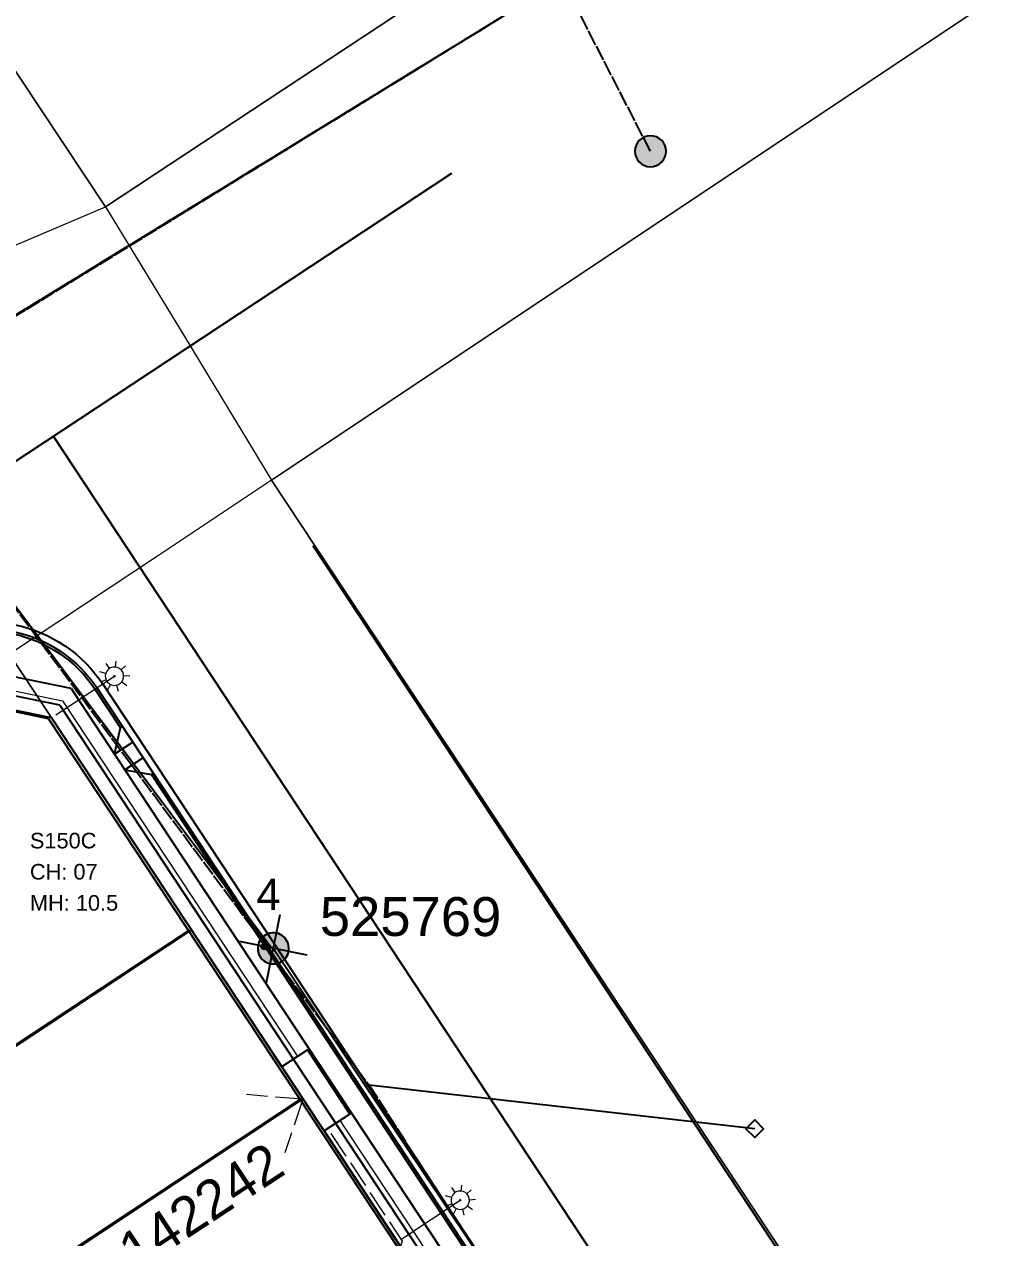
# Model space of a CAD drawing. Header units: metres. Extents: x 302064 to 304096, y 6268242 to 6271990.
# Drawn here: x 303031.4 to 303094.3, y 6271138.4 to 6271216.3 of the extents above; entities that cross this region are included whole.
import ezdxf
from ezdxf.enums import TextEntityAlignment as Align

# ---------------------------------------------------------------- set-up
doc = ezdxf.new("R2010")
doc.units = ezdxf.units.M
doc.linetypes.add('Cable Exist OH', pattern=[1, 1, 0])
doc.linetypes.add('IECLTRLV', pattern=[6.5, 5, -1.5])
doc.layers.get('0').update_dxf_attribs({"color": 6})
for name, color, linetype in [('_User Miscellaneous1', 7, 'Continuous'), ('_User_LV_Exist', 7, 'Continuous'), ('BDY', 252, 'Continuous'), ('DEVELOP', 2, 'Continuous'), ('Mains_HV_EXT', 1, 'Continuous'), ('Mains_LV_EXT', 5, 'Continuous'), ('Services_SP_EXT', 7, 'Continuous'), ('SupportsOH_SP_TR_HV_LV_SL_EXT', 7, 'Continuous'), ('SupportsOH_SP_TR_HV_LV_SL_MOD', 3, 'Continuous'), ('SupportsUG_SP_LV_EXT', 7, 'Continuous'), ('SupportsUG_SP_LV_NEW', 7, 'Continuous'), ('XR01255_CC_DES$0$FOOTPATH', 252, 'Continuous'), ('XR01255_CC_DES$0$PRAM_RAMP', 252, 'Continuous'), ('XR01255_CC_DES$0$ROAD_CONTROL', 252, 'Continuous'), ('XR01255_CC_DES$0$ROAD_KERB', 252, 'Continuous'), ('XR01255_CC_DES$0$ROAD_KERB-BACK', 252, 'Continuous'), ('XR01255_CC_DES$0$ROAD_KERB-LIP', 252, 'Continuous'), ('XR01255_CC_LOT_LAYOUT$0$F_LOT', 252, 'Continuous'), ('XR01255_CC_LOT_LAYOUT$0$ST1_BDY', 252, 'Continuous'), ('XR01255_CC_LOT_LAYOUT$0$ST1_LOTS', 252, 'Continuous'), ('XR01255_CC_SURVEY$0$SERVICES-ELECTRICTY', 1, 'Continuous')]:
    doc.layers.add(name, color=color, linetype=linetype)
for name, color, linetype, lineweight in [('Cadastre Land Parcels_SP_EXT', 7, 'Continuous', 5), ('Cadastre Roads_SP_EXT', 9, 'Continuous', 5), ('LH-LUM-S150C', 1, 'Continuous', 0), ('LH-POL-Poles&Pendants', 1, 'Continuous', 0), ('Trench_SP_NEW', 7, 'IECLTRLV', 20)]:
    doc.layers.add(name, color=color, linetype=linetype, lineweight=lineweight)
doc.styles.add('POLE_LABEL', font='arial.ttf')
doc.styles.get("Standard").update_dxf_attribs({"font": 'arial.ttf'})
doc.linetypes.add('IE Trench HV', pattern='A,7,-0.2,["/",Standard,S=3,R=0,X=0.6,Y=-1.4],-2.5', length=9.7)
doc.linetypes.add('IECLNDOT', pattern='A,0,-0.1,[133,ltypeshp.shx,S=0.1,R=0,X=-0.2,Y=0],-3.5', length=3.6)

# ---------------------------------------------------------------- blocks, each defined once
blk = doc.blocks.new('CCP_EXT')
at = {"flags": 9}
for tag, p in [('USAGE', (0, -1.2)), ('LEGEND', (0, -1.4)), ('LIFE_SUPPORT', (0, -1.6)), ('STATE', (0, -1.8)), ('NOTES', (0, -2))]:
    blk.add_attdef(tag, text='', height=0.2, dxfattribs=at).set_placement(p, align=Align.MIDDLE_LEFT)
blk.add_wipeout([(0, 0.566), (0.566, 0), (0, -0.566), (-0.566, 0)])
blk.add_lwpolyline([(-0.566, 0), (0, 0.566), (0.566, 0), (0, -0.566), (-0.566, 0)])
at = {"flags": 1}
blk.add_attdef('Z', (0, 0), '', height=0.2, dxfattribs=at)
at = {"flags": 9}
for tag, p in [('CCP_TYPE', (0, 0)), ('OPERATING_VOLTAGE', (0, -0.6)), ('ORIENTATION', (0, -0.8)), ('CONSTRUCTED_VOLTAGE', (0, -0.2)), ('NO_PHASES', (0, -0.4)), ('OWNED_BY', (0, -1))]:
    blk.add_attdef(tag, text='', height=0.2, dxfattribs=at).set_placement(p, align=Align.MIDDLE_LEFT)
blk = doc.blocks.new('POLE_EXT')
blk.add_hatch(color=256).paths.add_polyline_path([(-1, 0, 1), (1, 0, 1)])
blk.add_lwpolyline([(-1, 0, 1), (1, 0, 1)], format="xyb", close=True)
for tag, height, flags, p in [('pNumber', 2.5, 8, (-17.84, 2.067)), ('OWNED_BY', 0.2, 9, (1.355, -0.4)), ('SPECIAL_USE', 0.2, 9, (1.355, -0.8)), ('PARENT', 0.2, 9, (1.355, -0.6)), ('cLV', 0.2, 9, (1.355, -1.4)), ('STATE', 0.2, 9, (1.355, -1)), ('hDepth', 0.2, 9, (1.355, -1.6)), ('USAGE', 0.2, 9, (1.355, -1.2)), ('cHV', 0.2, 9, (1.355, -2)), ('hDia', 0.2, 9, (1.355, -1.8)), ('LBRACKET', 0.2, 9, (1.355, -2.2)), ('LExisting', 0.2, 9, (1.355, -2.4)), ('LANTNUMBER', 0.2, 9, (1.355, -2.6)), ('LOther', 0.2, 9, (1.355, -2.8)), ('LRemove', 0.2, 9, (1.355, -3)), ('LEGEND', 0.2, 9, (1.355, -3.2)), ('cLinedev', 0.2, 9, (1.355, -3.4)), ('pExisting', 0.2, 9, (1.355, -3.8)), ('LOCATION', 0.2, 9, (1.355, -3.6)), ('pFooting', 0.2, 9, (1.355, -4.4)), ('pNew', 0.2, 9, (1.355, -4.6)), ('PFNUMBER', 0.2, 9, (1.355, -4)), ('NEWPFNUMBER', 0.2, 9, (1.355, -4.2)), ('pRelocate', 0.2, 9, (1.355, -5)), ('pRemove', 0.2, 9, (1.355, -5.2)), ('pReplace', 0.2, 9, (1.355, -5.4)), ('cspan', 0.2, 9, (1.355, -6)), ('STREETNAME', 0.2, 9, (1.355, -6.2)), ('pStay', 0.2, 9, (1.355, -5.6)), ('pType', 0.2, 9, (1.355, -5.8)), ('SUBURB', 0.2, 9, (1.355, -6.4)), ('OPERATED_BY', 0.2, 9, (1.355, -7.014)), ('NOTES', 0.2, 9, (1.355, -6.6)), ('MAINTAINED_BY', 0.2, 9, (1.355, -6.814))]:
    blk.add_attdef(tag, text='', height=height, dxfattribs=dict(flags=flags)).set_placement(p, align=Align.MIDDLE_LEFT)
at = {"style": 'POLE_LABEL'}
for tag, height, flags, p in [('ASSET_NUM', 2.5, 8, (2, 2)), ('STRUCTURE_PLANT_NUMBER', 0.2, 9, (1.355, 0.028)), ('STREET_CODE', 0.2, 9, (1.355, -0.2))]:
    blk.add_attdef(tag, text='', height=height, dxfattribs=dict(at, flags=flags)).set_placement(p, align=Align.MIDDLE_LEFT)
at = {"flags": 1}
blk.add_attdef('Z', (1.355, -7.328), '', height=0.2, dxfattribs=at)
blk = doc.blocks.new('POLE_DEL')
h = blk.add_hatch(color=256)
edge = h.paths.add_edge_path()
edge.add_arc((0, 0), 1, 180, 360)
edge.add_arc((0, 0), 1, 0, 180)
for p, q in [((-1.575, 1.575), (1.575, -1.575)), ((-1.575, -1.575), (1.575, 1.575))]:
    blk.add_line(p, q)
blk.add_lwpolyline([(-1, 0, 1), (1, 0, 1)], format="xyb", close=True)
for tag, height, flags, p in [('pNumber', 2.5, 8, (0, 2.067)), ('OWNED_BY', 0.2, 9, (0, -0.4)), ('SPECIAL_USE', 0.2, 9, (0, -0.6)), ('STATE', 0.2, 9, (0, -0.8)), ('cLV', 0.2, 9, (0, -1.2)), ('hDepth', 0.2, 9, (0, -1.4)), ('hDia', 0.2, 9, (0, -1.6)), ('USAGE', 0.2, 9, (0, -1)), ('cHV', 0.2, 9, (0, -1.8)), ('LBRACKET', 0.2, 9, (0, -2)), ('LExisting', 0.2, 9, (0, -2.2)), ('LANTNUMBER', 0.2, 9, (0, -2.4)), ('cLinedev', 0.2, 9, (0, -3.2)), ('LOther', 0.2, 9, (0, -2.6)), ('LRemove', 0.2, 9, (0, -2.8)), ('LEGEND', 0.2, 9, (0, -3)), ('pExisting', 0.2, 9, (0, -3.4)), ('pFooting', 0.2, 9, (0, -4)), ('PFNUMBER', 0.2, 9, (0, -3.6)), ('NEWPFNUMBER', 0.2, 9, (0, -3.8)), ('pNew', 0.2, 9, (0, -4.2)), ('pRelocate', 0.2, 9, (0, -4.6)), ('pRemove', 0.2, 9, (0, -4.8)), ('pReplace', 0.2, 9, (0, -5)), ('pStay', 0.2, 9, (0, -5.2)), ('pType', 0.2, 9, (0, -5.4)), ('cspan', 0.2, 9, (0, -5.6)), ('SUBURB', 0.2, 9, (0, -5.8)), ('STREETNAME', 0.2, 9, (0, -6)), ('LOCATION', 0.2, 9, (0, -6.2)), ('NOTES', 0.2, 9, (0, -6.4))]:
    blk.add_attdef(tag, text='', height=height, dxfattribs=dict(flags=flags)).set_placement(p, align=Align.MIDDLE_LEFT)
at = {"flags": 1}
blk.add_attdef('Z', (0, 0), '', height=0.2, dxfattribs=at)
at = {"style": 'POLE_LABEL', "flags": 9}
blk.add_attdef('STREET_CODE', text='', height=0.2, dxfattribs=at).set_placement((0, -0.2), align=Align.MIDDLE_LEFT)
blk = doc.blocks.new('PILLAR_NEW')
for tag, height, flags, p in [('ASSET_NUM', 2.5, 8, (2, 4)), ('STREET_CODE', 0.2, 9, (1.5, 2)), ('OWNED_BY', 0.2, 9, (1.5, 1.8)), ('OPERATED_BY', 0.2, 9, (1.5, 1.6))]:
    blk.add_attdef(tag, text='', height=height, dxfattribs=dict(flags=flags)).set_placement(p, align=Align.MIDDLE_LEFT)
blk.add_wipeout([(-2.475, 0.99), (2.475, 0.99), (2.475, -0.99), (-2.475, -0.99)])
at = {"lineweight": -3}
blk.add_lwpolyline([(-2.475, 0.99), (2.475, 0.99), (2.475, -0.99), (-2.475, -0.99)], close=True, dxfattribs=at)
for tag, flags, p in [('STATE', 9, (1.5, 1.2)), ('SUPPORT_TYPE', 9, (1.5, 1)), ('USAGE', 9, (1.5, 0.8)), ('MAINTAINED_BY', 9, (1.5, 1.4)), ('SUBURB', 9, (1.5, 0.2)), ('STREETNAME', 9, (1.5, 0)), ('LEGEND', 9, (1.5, 0.6)), ('PARENT', 9, (1.5, 0.4)), ('Z', 1, (1.5, -0.6)), ('LOCATION', 9, (1.5, -0.2)), ('NOTES', 9, (1.5, -0.4))]:
    blk.add_attdef(tag, text='', height=0.2, dxfattribs=dict(flags=flags)).set_placement(p, align=Align.MIDDLE_LEFT)
blk = doc.blocks.new('A$C6F1F0823')
at = {"layer": 'BDY'}
for p, q in [((73.723, 131.703), (66.677, 133.145)), ((73.723, 131.703), (131.438, 44.304)), ((82.721, 118.077), (22.306, 78.181)), ((89.885, 107.229), (59.677, 87.281))]:
    blk.add_line(p, q, dxfattribs=at)
blk = doc.blocks.new('A$C07AF69C9')
at = {"layer": 'XR01255_CC_SURVEY$0$SERVICES-ELECTRICTY'}
h = blk.add_hatch(color=256, dxfattribs=at)
h.dxf.hatch_style = 1
h.paths.add_polyline_path([(119.929, 139.352), (119.754, 139.352, 0.414214), (119.929, 139.177)])
h.paths.add_polyline_path([(119.929, 139.527), (119.929, 139.352), (120.104, 139.352, 0.414214)])
at = {"layer": 'XR01255_CC_DES$0$FOOTPATH'}
for p, q in [((107.55, 155.937), (98.921, 157.699)), ((106.822, 154.861), (99.168, 156.424)), ((107.55, 155.937), (165.649, 67.863)), ((106.822, 154.861), (164.647, 67.202))]:
    blk.add_line(p, q, dxfattribs=at)
at = {"layer": 'XR01255_CC_DES$0$PRAM_RAMP', "color": 8}
for p, q in [((111.498, 152.494), (110.33, 151.723)), ((112.159, 151.492), (110.99, 150.721))]:
    blk.add_line(p, q, dxfattribs=at)
at = {"layer": 'XR01255_CC_DES$0$PRAM_RAMP'}
for points in [[(110.33, 151.723), (110.712, 153.413)], [(110.712, 153.413), (110.837, 153.496)], [(110.99, 150.721), (112.694, 150.409), (112.819, 150.491)]]:
    blk.add_lwpolyline(points, dxfattribs=at)
at = {"layer": 'XR01255_CC_DES$0$ROAD_CONTROL'}
for points in [[(131.966, 189.031), (-0.002, 101.854)], [(106.401, 172.132), (172.292, 72.245)]]:
    blk.add_lwpolyline(points, dxfattribs=at)
at = {"layer": 'XR01255_CC_DES$0$ROAD_KERB'}
blk.add_lwpolyline([(42.737, 112.046, -0.414025), (45.147, 123.819), (97.438, 158.362, -0.414402), (109.219, 155.95), (166.818, 68.634)], format="xyb", dxfattribs=at)
at = {"layer": 'XR01255_CC_DES$0$ROAD_KERB-BACK'}
blk.add_lwpolyline([(97.688, 158.344, -0.407454), (109.093, 155.867)], format="xyb", dxfattribs=at)
for points in [[(109.093, 155.867), (110.712, 153.413)], [(112.694, 150.409), (166.692, 68.551)]]:
    blk.add_lwpolyline(points, dxfattribs=at)
at = {"layer": 'XR01255_CC_DES$0$ROAD_KERB-LIP'}
blk.add_lwpolyline([(42.362, 111.798, -0.414025), (44.899, 124.194), (97.19, 158.737, -0.414402), (109.594, 156.198), (167.193, 68.882)], format="xyb", dxfattribs=at)
at = {"layer": 'XR01255_CC_LOT_LAYOUT$0$F_LOT'}
blk.add_lwpolyline([(123.069, 165.131), (180.688, 77.784)], dxfattribs=at)
at = {"layer": 'XR01255_CC_LOT_LAYOUT$0$ST1_BDY'}
for q in [(99.354, 155.468), (135.885, 109.17)]:
    blk.add_line((106.276, 154.054), q, dxfattribs=at)
at = {"layer": 'XR01255_CC_LOT_LAYOUT$0$ST1_LOTS'}
for p, q in [((115.268, 140.423), (75.186, 113.888)), ((122.427, 129.571), (92.129, 109.514))]:
    blk.add_line(p, q, dxfattribs=at)
at = {"layer": 'XR01255_CC_SURVEY$0$SERVICES-ELECTRICTY'}
for p, q in [((119.754, 139.352), (120.104, 139.352)), ((119.929, 139.177), (119.929, 139.527))]:
    blk.add_line(p, q, dxfattribs=at)
blk.add_circle((119.929, 139.352), 0.175, dxfattribs=at)
blk.add_blockref('A$C6F1F0823', (32.368, 22.293))
blk = doc.blocks.new('A$C70F866E6')
at = {"layer": 'LH-LUM-S150C', "color": 1, "extrusion": (-0.072753, -0.047992, 0.996195)}
for p, q in [((0.088554, 0.109224, 0.0105), (0.088338, 0.109552, 0.0105)), ((0.088493, 0.109177, 0.010493), (0.088391, 0.109062, 0.01048)), ((0.088621, 0.109262, 0.010507), (0.088493, 0.109177, 0.010493)), ((0.088767, 0.10931, 0.01052), (0.088621, 0.109262, 0.010507)), ((0.08892, 0.109319, 0.010531), (0.088767, 0.10931, 0.01052)), ((0.089071, 0.109288, 0.010541), (0.08892, 0.109319, 0.010531)), ((0.088946, 0.109317, 0.010533), (0.08899, 0.109707, 0.010555)), ((0.089209, 0.109219, 0.010548), (0.089071, 0.109288, 0.010541)), ((0.089324, 0.109116, 0.010551), (0.089209, 0.109219, 0.010548)), ((0.089307, 0.109135, 0.010551), (0.089591, 0.109405, 0.010584)), ((0.088315, 0.1089, 0.010467), (0.087939, 0.109013, 0.010445)), ((0.08834, 0.108497, 0.010449), (0.08798, 0.108342, 0.010416)), ((0.088323, 0.108925, 0.010469), (0.088292, 0.108774, 0.010459)), ((0.088292, 0.108774, 0.010459), (0.088301, 0.10862, 0.010452)), ((0.088301, 0.10862, 0.010452), (0.08835, 0.108474, 0.010449)), ((0.088391, 0.109062, 0.01048), (0.088323, 0.108925, 0.010469)), ((0.08835, 0.108474, 0.010449), (0.088435, 0.108345, 0.010449)), ((0.08883, 0.108698, 0.010495), (0.088929, 0.108764, 0.010505)), ((0.088929, 0.108764, 0.010505), (0.088846, 0.108781, 0.0105)), ((0.088846, 0.108781, 0.0105), (0.088913, 0.108681, 0.0105)), ((0.088913, 0.108681, 0.0105), (0.088929, 0.108764, 0.010505)), ((0.089266, 0.108284, 0.010507), (0.089368, 0.1084, 0.01052)), ((0.08937, 0.109055, 0.010551), (0.089324, 0.109116, 0.010551)), ((0.089368, 0.1084, 0.01052), (0.089436, 0.108537, 0.010531)), ((0.089409, 0.108988, 0.010551), (0.08937, 0.109055, 0.010551)), ((0.089458, 0.108841, 0.010548), (0.089409, 0.108988, 0.010551)), ((0.089436, 0.108537, 0.010531), (0.089467, 0.108688, 0.010541)), ((0.089467, 0.108688, 0.010541), (0.089458, 0.108841, 0.010548)), ((0.089467, 0.108765, 0.010545), (0.089859, 0.108787, 0.010574)), ((0.088435, 0.108345, 0.010449), (0.088551, 0.108243, 0.010452)), ((0.088617, 0.108204, 0.010455), (0.088442, 0.107853, 0.010426)), ((0.088551, 0.108243, 0.010452), (0.088688, 0.108174, 0.010459)), ((0.088688, 0.108174, 0.010459), (0.088839, 0.108142, 0.010469)), ((0.088839, 0.108142, 0.010469), (0.088992, 0.108151, 0.01048)), ((0.088992, 0.108151, 0.01048), (0.089138, 0.1082, 0.010493)), ((0.089017, 0.108157, 0.010482), (0.089109, 0.107774, 0.010471)), ((0.089138, 0.1082, 0.010493), (0.089266, 0.108284, 0.010507)), ((0.089353, 0.108378, 0.010518), (0.089669, 0.108144, 0.010529)), ((0.110761, 0.075558, 0.0105), (0.110545, 0.075886, 0.0105)), ((0.110974, 0.075644, 0.01052), (0.110828, 0.075596, 0.010507)), ((0.111127, 0.075653, 0.010531), (0.110974, 0.075644, 0.01052)), ((0.111278, 0.075622, 0.010541), (0.111127, 0.075653, 0.010531)), ((0.111153, 0.075651, 0.010533), (0.111197, 0.076041, 0.010555)), ((0.111514, 0.075469, 0.010551), (0.111798, 0.075739, 0.010584)), ((0.110522, 0.075234, 0.010467), (0.110146, 0.075347, 0.010445)), ((0.11053, 0.075259, 0.010469), (0.110499, 0.075108, 0.010459)), ((0.110499, 0.075108, 0.010459), (0.110508, 0.074954, 0.010452)), ((0.110508, 0.074954, 0.010452), (0.110557, 0.074808, 0.010449)), ((0.110598, 0.075396, 0.01048), (0.11053, 0.075259, 0.010469)), ((0.1107, 0.075511, 0.010493), (0.110598, 0.075396, 0.01048)), ((0.110828, 0.075596, 0.010507), (0.1107, 0.075511, 0.010493)), ((0.111037, 0.075032, 0.010495), (0.111136, 0.075098, 0.010505)), ((0.111136, 0.075098, 0.010505), (0.111053, 0.075115, 0.0105)), ((0.111053, 0.075115, 0.0105), (0.11112, 0.075015, 0.0105)), ((0.11112, 0.075015, 0.0105), (0.111136, 0.075098, 0.010505)), ((0.111416, 0.075553, 0.010548), (0.111278, 0.075622, 0.010541)), ((0.111531, 0.07545, 0.010551), (0.111416, 0.075553, 0.010548)), ((0.111577, 0.075389, 0.010551), (0.111531, 0.07545, 0.010551)), ((0.111575, 0.074734, 0.01052), (0.111643, 0.074871, 0.010531)), ((0.111616, 0.075322, 0.010551), (0.111577, 0.075389, 0.010551)), ((0.111665, 0.075175, 0.010548), (0.111616, 0.075322, 0.010551)), ((0.111643, 0.074871, 0.010531), (0.111674, 0.075022, 0.010541)), ((0.111674, 0.075022, 0.010541), (0.111665, 0.075175, 0.010548)), ((0.111674, 0.075099, 0.010545), (0.112066, 0.075121, 0.010574)), ((0.110547, 0.074831, 0.010449), (0.110187, 0.074676, 0.010416)), ((0.110557, 0.074808, 0.010449), (0.110642, 0.074679, 0.010449)), ((0.110642, 0.074679, 0.010449), (0.110758, 0.074577, 0.010452)), ((0.110824, 0.074538, 0.010455), (0.110649, 0.074187, 0.010426)), ((0.110758, 0.074577, 0.010452), (0.110895, 0.074508, 0.010459)), ((0.110895, 0.074508, 0.010459), (0.111046, 0.074476, 0.010469)), ((0.111046, 0.074476, 0.010469), (0.111199, 0.074485, 0.01048)), ((0.111199, 0.074485, 0.01048), (0.111345, 0.074534, 0.010493)), ((0.111224, 0.074491, 0.010482), (0.111316, 0.074108, 0.010471)), ((0.111345, 0.074534, 0.010493), (0.111473, 0.074618, 0.010507)), ((0.111473, 0.074618, 0.010507), (0.111575, 0.074734, 0.01052)), ((0.11156, 0.074712, 0.010518), (0.111876, 0.074478, 0.010529))]:
    blk.add_line(p, q, dxfattribs=at)
at = {"layer": 'LH-POL-Poles&Pendants', "color": 1}
for p, q in [((0.085123, 0.106253, 0.0105), (0.08888, 0.108731, 0.0105)), ((0.10733, 0.072587, 0.0105), (0.111087, 0.075065, 0.0105))]:
    blk.add_line(p, q, dxfattribs=at)
at = {"layer": 'LH-LUM-S150C', "color": 1, "char_height": 0.001, "attachment_point": 1}
for s, insert in [('S150C', (0.08345, 0.09867, 0.0105)), ('CH: 07', (0.08345, 0.09667, 0.0105)), ('MH: 10.5', (0.08345, 0.09467, 0.0105))]:
    blk.add_mtext(s, dxfattribs=dict(at, insert=insert))

msp = doc.modelspace()

# ---------------------------------------------------------------- linework, layer by layer
at = {"layer": '_User_LV_Exist', "linetype": 'Cable Exist OH'}
for points in [[(303021.2282, 6271191.7093), (303065.93, 6271219.196), (303113.963, 6271250.918), (303114.0042, 6271250.9453)], [(303071.592, 6271208.182), (303065.93, 6271219.196)]]:
    msp.add_lwpolyline(points, dxfattribs=at)
at = {"layer": '_User_LV_Exist', "linetype": 'IECLNDOT'}
for points in [[(303021.1998, 6271191.7649), (303047.2662, 6271156.967)], [(303047.3541, 6271156.9868), (303072.449, 6271119.522)]]:
    msp.add_lwpolyline(points, dxfattribs=at)
at = {"layer": 'Cadastre Land Parcels_SP_EXT', "linetype": 'Continuous'}
msp.add_lwpolyline([(302956.842, 6271324.904), (303036.596, 6271204.61), (303118.781, 6271258.89), (303120.563, 6271260.067), (303162.446, 6271287.794), (303188.004, 6271305.378), (303209.233, 6271319.178)], dxfattribs=at)
for points in [[(303104.574, 6271100.392), (303121.793, 6271111.829), (303188.715, 6271156.278), (303131.131, 6271243.01), (303119.257, 6271235.087), (303047.262, 6271187.046), (303104.574, 6271100.392)], [(303090.76, 6271084.541), (303030.427, 6271175.862), (302974.067, 6271138.657), (302963.233, 6271131.505), (303023.65, 6271040.271), (303090.76, 6271084.541)]]:
    msp.add_lwpolyline(points, close=True, dxfattribs=at)
at = {"layer": 'Cadastre Roads_SP_EXT', "linetype": 'Continuous'}
for points in [[(303119.2568, 6271235.0867), (303131.1309, 6271243.0097), (303214.9629, 6271298.9219), (303301.6205, 6271352.8485), (303385.0309, 6271408.289), (303469.7812, 6271464.5637), (303489.7815, 6271477.8516), (303478.1077, 6271496.357), (303457.7661, 6271482.8802), (303415.5893, 6271454.9299), (303373.6646, 6271427.1537), (303331.2295, 6271399.0148), (303290.8426, 6271372.2882), (303209.2327, 6271319.1783), (303188.0037, 6271305.3782), (303162.4459, 6271287.7944), (303120.5631, 6271260.0666), (303118.7806, 6271258.8902), (303036.5962, 6271204.6102), (303041.655, 6271196.2795), (303047.2618, 6271187.0462), (303119.2568, 6271235.0867)], [(302956.842, 6271324.904), (302942.408, 6271325.255), (302932.121, 6271325.505), (302944.378, 6271306.939), (302954.587, 6271291.543), (302964.777, 6271276.224), (302975.593, 6271259.928), (302984.965, 6271245.796), (302993.935, 6271232.274), (303005.07, 6271215.375), (303017.545, 6271196.517), (303025.649, 6271199.96), (303036.596, 6271204.61), (302956.842, 6271324.904)]]:
    msp.add_lwpolyline(points, close=True, dxfattribs=at)
at = {"layer": 'Mains_HV_EXT', "linetype": 'Cable Exist OH'}
msp.add_lwpolyline([(303021.231, 6271191.7853), (303065.93, 6271219.196)], dxfattribs=at)
at = {"layer": 'Mains_LV_EXT', "linetype": 'Cable Exist OH'}
for points in [[(303021.1606, 6271191.728), (303065.93, 6271219.196), (303113.963, 6271250.918), (303114.0042, 6271250.9453)], [(303021.2686, 6271191.6979), (303053.519, 6271148.174)], [(303053.519, 6271148.174), (303071.5187, 6271120.3198)]]:
    msp.add_lwpolyline(points, dxfattribs=at)
at = {"layer": 'Trench_SP_NEW', "linetype": 'IE Trench HV', "flags": 128}
msp.add_lwpolyline([(303007.621, 6271162.2664), (303026.0927, 6271174.472), (303033.8366, 6271172.8781), (303095.6165, 6271079.3673)], dxfattribs=at)

# ---------------------------------------------------------------- block references
at = {"layer": 'SupportsOH_SP_TR_HV_LV_SL_EXT'}
msp.add_blockref('POLE_EXT', (303071.592, 6271208.182), dxfattribs=at)
at = {"layer": 'SupportsOH_SP_TR_HV_LV_SL_MOD'}
ref = msp.add_blockref('POLE_EXT', (303047.3695, 6271156.9641), dxfattribs=dict(at, rotation=359.9350738777866))
ref.add_attrib('ASSET_NUM', '525769', dxfattribs={"layer": '0', "height": 2.5, "rotation": 359.945794, "style": 'POLE_LABEL'}).set_placement((303062.0125, 6271160.2547), align=Align.TOP_RIGHT)
at = {"layer": 'SupportsUG_SP_LV_EXT', "rotation": 123.452173145936}
msp.add_blockref('POLE_DEL', (303047.3695, 6271156.9641), dxfattribs=at)

# ---------------------------------------------------------------- texts
at = {"layer": '_User Miscellaneous1', "lineweight": 25, "insert": (303044.7522, 6271161.4339), "char_height": 2, "width": 4.428216, "attachment_point": 1}
msp.add_mtext('\\pi1.5224;4', dxfattribs=at)

# ---------------------------------------------------------------- next in the draw order: block references
at = {"layer": 'Services_SP_EXT'}
msp.add_blockref('CCP_EXT', (303078.2903, 6271145.3779), dxfattribs=at)

# ---------------------------------------------------------------- next in the draw order: block references
msp.add_blockref('CCP_EXT', (303078.2903, 6271145.3779), dxfattribs=at)

# ---------------------------------------------------------------- next in the draw order: linework, layer by layer
at = {"layer": 'Cadastre Roads_SP_EXT', "linetype": 'Continuous'}
msp.add_lwpolyline([(303104.574, 6271100.392), (303047.262, 6271187.046), (303039.925, 6271182.171), (303030.427, 6271175.862), (303090.76, 6271084.541), (303123.371, 6271035.183), (303151.213, 6270993.041), (303158.626, 6270997.835), (303168.249, 6271004.056), (303140.684, 6271045.758), (303122.59, 6271073.133), (303104.574, 6271100.392)], close=True, dxfattribs=at)
at = {"layer": 'Services_SP_EXT'}
msp.add_lwpolyline([(303078.2902, 6271145.378), (303053.519, 6271148.174)], dxfattribs=at)

# ---------------------------------------------------------------- next in the draw order: block references
at = {"layer": 'SupportsUG_SP_LV_NEW'}
ref = msp.add_blockref('PILLAR_NEW', (303050.0948, 6271147.8404), dxfattribs=dict(at, rotation=123.4511682459829))
ref.add_attrib('ASSET_NUM', '142242', dxfattribs={"layer": '0', "height": 2.5, "rotation": 33.296968, "flags": 8}).set_placement((303047.5909, 6271143.5734), align=Align.MIDDLE_RIGHT)

# ---------------------------------------------------------------- next in the draw order: linework, layer by layer
at = {"layer": 'Trench_SP_NEW', "ltscale": 0.35, "flags": 128}
for points in [[(303049.2574, 6271147.2689), (303045.6427, 6271147.567)], [(303049.2574, 6271147.2689), (303048.1136, 6271143.827)], [(303051.0649, 6271145.0778), (303055.6394, 6271138.1537), (303054.376, 6271134.352)]]:
    msp.add_lwpolyline(points, dxfattribs=at)

# ---------------------------------------------------------------- next in the draw order: block references
at = {"layer": 'Defpoints', "xscale": 1000, "yscale": 1000, "zscale": 1000}
msp.add_blockref('A$C70F866E6', (302948.2868, 6271065.7181), dxfattribs=at)
at = {"layer": 'DEVELOP'}
msp.add_blockref('A$C07AF69C9', (302926.842, 6271017.7237), dxfattribs=at)

doc.saveas('drawing.dxf')
